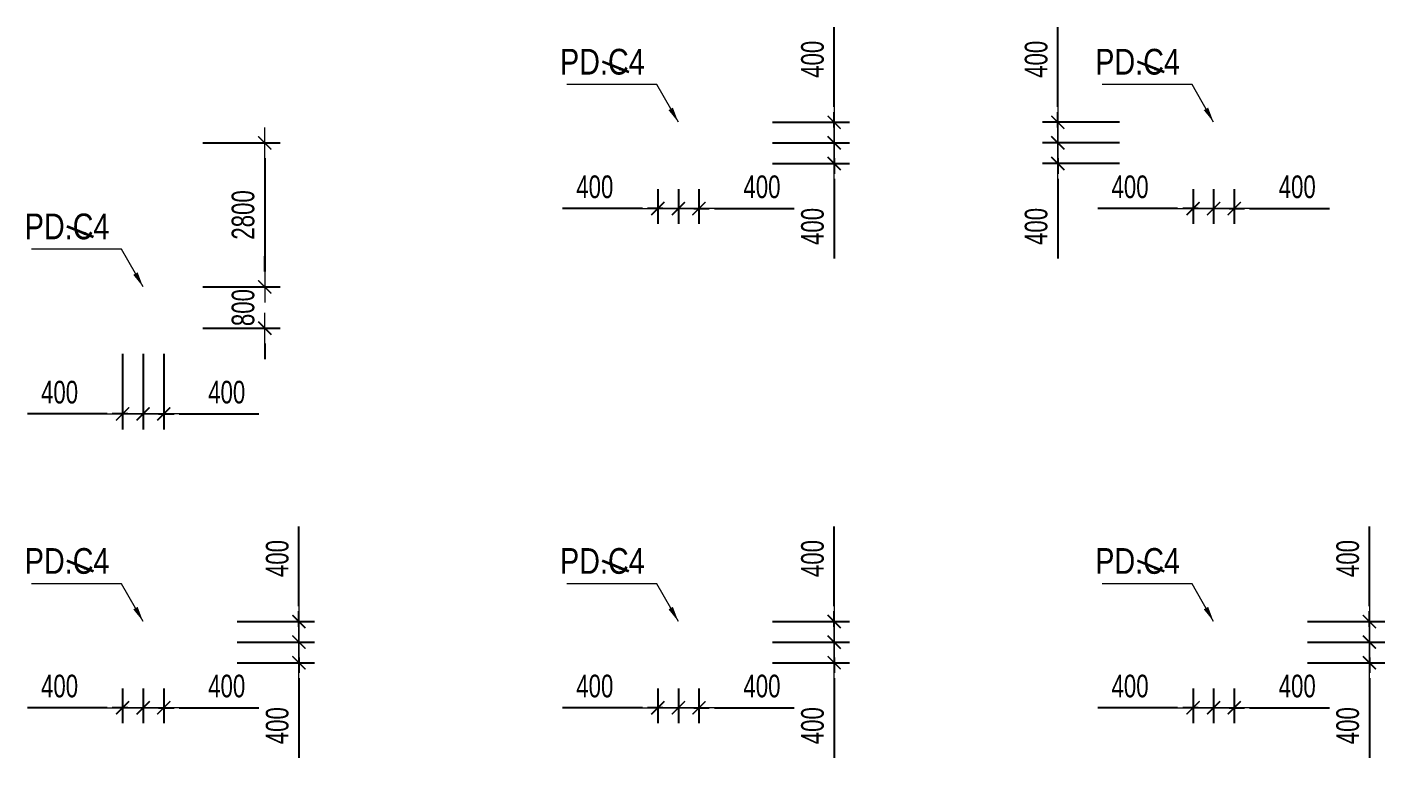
# Model space of a CAD drawing. Header units: millimetres. Extents: x -259680 to 699608, y -1281 to 104748.
# Drawn here: x 158896 to 185277, y 69351 to 83549 of the extents above; entities that cross this region are included whole.
import ezdxf
from ezdxf.enums import TextEntityAlignment as Align

# ---------------------------------------------------------------- set-up
doc = ezdxf.new("R2010")
doc.units = ezdxf.units.MM
doc.layers.get('Defpoints').update_dxf_attribs({"color": 151, "lineweight": 9})
for name, color, linetype, lineweight in [('$0$C1', 20, 'Continuous', 35), ('$1$NDC_S_ANNO', 7, 'Continuous', 20), ('$1$NDC_S_DIM', 1, 'Continuous', 15), ('NDC_S_DIM', 1, 'Continuous', 15)]:
    doc.layers.add(name, color=color, linetype=linetype, lineweight=lineweight)
doc.styles.add('$1$NDC_DIM', font='', dxfattribs={"width": 0.75})
doc.styles.add('$2$ARIAL', font='arial.ttf', dxfattribs={"width": 0.8})
doc.styles.add('NDC_DIM', font='', dxfattribs={"width": 0.75})
doc.styles.get('$1$NDC_DIM').set_extended_font_data('Dotum')
doc.styles.get('NDC_DIM').set_extended_font_data('Dotum')
doc.dimstyles.new('$0$NDC_dim_150', dxfattribs={"dimscale": 150, "dimtxt": 2.2, "dimasz": 1.5, "dimexe": 1.5, "dimexo": 2.5, "dimgap": 1, "dimtad": 1, "dimdec": 0, "dimzin": 0, "dimdsep": 46, "dimtxsty": '$1$NDC_DIM', "dimblk": '$1$DIMMARK', "dimcen": 0.09, "dimdle": 1.2, "dimclrd": 1, "dimclre": 1, "dimclrt": 3, "dimadec": 0, "dimazin": 0, "dimtfac": 1, "dimtdec": 0, "dimtix": 1, "dimtofl": 0, "dimtmove": 0, "dimatfit": 3, "dimfxl": 0, "dimtolj": 1, "dimtzin": 0, "dimarcsym": 0})
doc.dimstyles.new('$1$NDC_dim_iso', dxfattribs={"dimtxt": 2.2, "dimasz": 1, "dimexe": 1.5, "dimexo": 2.5, "dimgap": 1, "dimtad": 1, "dimdec": 0, "dimzin": 0, "dimdsep": 46, "dimtxsty": '$1$NDC_DIM', "dimblk": '$1$DIMMARK', "dimcen": 0.09, "dimdle": 1.2, "dimclrd": 1, "dimclre": 1, "dimclrt": 3, "dimadec": 0, "dimazin": 0, "dimtfac": 1, "dimtdec": 0, "dimtix": 1, "dimtofl": 0, "dimtmove": 0, "dimatfit": 3, "dimfxl": 0, "dimtolj": 1, "dimtzin": 0, "dimarcsym": 0})
doc.dimstyles.new('NDC_dim_200', dxfattribs={"dimscale": 200, "dimtxt": 2.2, "dimasz": 1.5, "dimexe": 1.5, "dimexo": 2.5, "dimgap": 1, "dimtad": 1, "dimdec": 0, "dimzin": 0, "dimdsep": 46, "dimtxsty": 'NDC_DIM', "dimblk": 'DIMMARK', "dimcen": 0.09, "dimdle": 1.2, "dimclrd": 1, "dimclre": 1, "dimclrt": 3, "dimadec": 0, "dimazin": 0, "dimtfac": 1, "dimtdec": 0, "dimtix": 1, "dimtofl": 0, "dimtmove": 0, "dimatfit": 3, "dimfxl": 0, "dimtolj": 1, "dimtzin": 0, "dimarcsym": 0})

# ---------------------------------------------------------------- blocks, each defined once
blk = doc.blocks.new('$1$DIMMARK')
at = {"layer": '$1$NDC_S_DIM', "color": 1}
blk.add_line((-1.5, 0), (1, 0), dxfattribs=at)
at = {"layer": '$1$NDC_S_DIM', "color": 2, "const_width": 0.1}
blk.add_lwpolyline([(-0.424, -0.424), (0.424, 0.424)], dxfattribs=at)
blk = doc.blocks.new('DIMMARK')
at = {"layer": 'NDC_S_DIM', "color": 1}
blk.add_line((-1.5, 0), (1, 0), dxfattribs=at)
at = {"layer": 'NDC_S_DIM', "color": 2, "const_width": 0.1}
blk.add_lwpolyline([(-0.424, -0.424), (0.424, 0.424)], dxfattribs=at)
blk = doc.blocks.new('*D1048')
at = {"layer": 'Defpoints', "color": 0, "ltscale": 100, "transparency": 16777216}
for p in [(161150, 71200), (161550, 71200), (161550, 70324)]:
    blk.add_point(p, dxfattribs=at)
at = {"layer": 'NDC_S_DIM', "color": 1, "lineweight": -2, "ltscale": 100, "transparency": 16777216}
for p, q in [((161150, 70700), (161150, 70024)), ((161550, 70700), (161550, 70024)), ((160850, 70324), (160550, 70324)), ((161850, 70324), (163399, 70324))]:
    blk.add_line(p, q, dxfattribs=at)
at = {"layer": 'NDC_S_DIM', "color": 1, "lineweight": -2, "ltscale": 100, "transparency": 16777216, "xscale": 300, "yscale": 300, "zscale": 300}
blk.add_blockref('DIMMARK', (161150, 70324), dxfattribs=at)
at = {"layer": 'NDC_S_DIM', "color": 1, "lineweight": -2, "ltscale": 100, "transparency": 16777216, "xscale": 300, "yscale": 300, "zscale": 300, "rotation": 180}
blk.add_blockref('DIMMARK', (161550, 70324), dxfattribs=at)
at = {"layer": 'NDC_S_DIM', "color": 3, "ltscale": 100, "transparency": 16777216, "insert": (162774, 70744), "char_height": 440, "attachment_point": 5, "style": 'NDC_DIM'}
blk.add_mtext('\\A1;400', dxfattribs=at)
blk = doc.blocks.new('*D1049')
at = {"layer": 'Defpoints', "color": 0, "ltscale": 100, "transparency": 16777216}
for p in [(160750, 71200), (161150, 71200), (161150, 70324)]:
    blk.add_point(p, dxfattribs=at)
at = {"layer": 'NDC_S_DIM', "color": 1, "lineweight": -2, "ltscale": 100, "transparency": 16777216}
for p, q in [((160750, 70700), (160750, 70024)), ((161150, 70700), (161150, 70024)), ((160450, 70324), (158901, 70324)), ((161450, 70324), (161750, 70324))]:
    blk.add_line(p, q, dxfattribs=at)
at = {"layer": 'NDC_S_DIM', "color": 1, "lineweight": -2, "ltscale": 100, "transparency": 16777216, "xscale": 300, "yscale": 300, "zscale": 300}
blk.add_blockref('DIMMARK', (160750, 70324), dxfattribs=at)
at = {"layer": 'NDC_S_DIM', "color": 1, "lineweight": -2, "ltscale": 100, "transparency": 16777216, "xscale": 300, "yscale": 300, "zscale": 300, "rotation": 180}
blk.add_blockref('DIMMARK', (161150, 70324), dxfattribs=at)
at = {"layer": 'NDC_S_DIM', "color": 3, "ltscale": 100, "transparency": 16777216, "insert": (159526, 70744), "char_height": 440, "attachment_point": 5, "style": 'NDC_DIM'}
blk.add_mtext('\\A1;400', dxfattribs=at)
blk = doc.blocks.new('*D1050')
at = {"layer": 'Defpoints', "color": 0, "ltscale": 100, "transparency": 16777216}
for p in [(161550, 72000), (164177, 72000), (161550, 71600)]:
    blk.add_point(p, dxfattribs=at)
at = {"layer": 'NDC_S_DIM', "color": 1, "lineweight": -2, "ltscale": 100, "transparency": 16777216}
for p, q in [((164177, 72300), (164177, 73849)), ((162977, 72000), (164477, 72000)), ((162977, 71600), (164477, 71600)), ((164177, 71300), (164177, 71000))]:
    blk.add_line(p, q, dxfattribs=at)
at = {"layer": 'NDC_S_DIM', "color": 1, "lineweight": -2, "ltscale": 100, "transparency": 16777216, "xscale": 300, "yscale": 300, "zscale": 300}
for p, rotation in [((164177, 72000), 270), ((164177, 71600), 90)]:
    blk.add_blockref('DIMMARK', p, dxfattribs=dict(at, rotation=rotation))
at = {"layer": 'NDC_S_DIM', "color": 3, "ltscale": 100, "transparency": 16777216, "insert": (163757, 73224), "char_height": 440, "attachment_point": 5, "rotation": 90, "style": 'NDC_DIM'}
blk.add_mtext('\\A1;400', dxfattribs=at)
blk = doc.blocks.new('*D1051')
at = {"layer": 'Defpoints', "color": 0, "ltscale": 100, "transparency": 16777216}
for p in [(161550, 71600), (164177, 71600), (161550, 71200)]:
    blk.add_point(p, dxfattribs=at)
at = {"layer": 'NDC_S_DIM', "color": 1, "lineweight": -2, "ltscale": 100, "transparency": 16777216}
for p, q in [((164177, 71900), (164177, 72200)), ((162977, 71600), (164477, 71600)), ((162977, 71200), (164477, 71200)), ((164177, 70900), (164177, 69351))]:
    blk.add_line(p, q, dxfattribs=at)
at = {"layer": 'NDC_S_DIM', "color": 1, "lineweight": -2, "ltscale": 100, "transparency": 16777216, "xscale": 300, "yscale": 300, "zscale": 300}
for p, rotation in [((164177, 71600), 270), ((164177, 71200), 90)]:
    blk.add_blockref('DIMMARK', p, dxfattribs=dict(at, rotation=rotation))
at = {"layer": 'NDC_S_DIM', "color": 3, "ltscale": 100, "transparency": 16777216, "insert": (163757, 69976), "char_height": 440, "attachment_point": 5, "rotation": 90, "style": 'NDC_DIM'}
blk.add_mtext('\\A1;400', dxfattribs=at)
blk = doc.blocks.new('*D1052')
at = {"layer": 'Defpoints', "color": 0, "ltscale": 100, "transparency": 16777216}
for p in [(171550, 71200), (171950, 71200), (171950, 70324)]:
    blk.add_point(p, dxfattribs=at)
at = {"layer": 'NDC_S_DIM', "color": 1, "lineweight": -2, "ltscale": 100, "transparency": 16777216}
for p, q in [((171550, 70700), (171550, 70024)), ((171950, 70700), (171950, 70024)), ((171250, 70324), (170950, 70324)), ((172250, 70324), (173799, 70324))]:
    blk.add_line(p, q, dxfattribs=at)
at = {"layer": 'NDC_S_DIM', "color": 1, "lineweight": -2, "ltscale": 100, "transparency": 16777216, "xscale": 300, "yscale": 300, "zscale": 300}
blk.add_blockref('DIMMARK', (171550, 70324), dxfattribs=at)
at = {"layer": 'NDC_S_DIM', "color": 1, "lineweight": -2, "ltscale": 100, "transparency": 16777216, "xscale": 300, "yscale": 300, "zscale": 300, "rotation": 180}
blk.add_blockref('DIMMARK', (171950, 70324), dxfattribs=at)
at = {"layer": 'NDC_S_DIM', "color": 3, "ltscale": 100, "transparency": 16777216, "insert": (173174, 70744), "char_height": 440, "attachment_point": 5, "style": 'NDC_DIM'}
blk.add_mtext('\\A1;400', dxfattribs=at)
blk = doc.blocks.new('*D1053')
at = {"layer": 'Defpoints', "color": 0, "ltscale": 100, "transparency": 16777216}
for p in [(171150, 71200), (171550, 71200), (171550, 70324)]:
    blk.add_point(p, dxfattribs=at)
at = {"layer": 'NDC_S_DIM', "color": 1, "lineweight": -2, "ltscale": 100, "transparency": 16777216}
for p, q in [((171150, 70700), (171150, 70024)), ((171550, 70700), (171550, 70024)), ((170850, 70324), (169301, 70324)), ((171850, 70324), (172150, 70324))]:
    blk.add_line(p, q, dxfattribs=at)
at = {"layer": 'NDC_S_DIM', "color": 1, "lineweight": -2, "ltscale": 100, "transparency": 16777216, "xscale": 300, "yscale": 300, "zscale": 300}
blk.add_blockref('DIMMARK', (171150, 70324), dxfattribs=at)
at = {"layer": 'NDC_S_DIM', "color": 1, "lineweight": -2, "ltscale": 100, "transparency": 16777216, "xscale": 300, "yscale": 300, "zscale": 300, "rotation": 180}
blk.add_blockref('DIMMARK', (171550, 70324), dxfattribs=at)
at = {"layer": 'NDC_S_DIM', "color": 3, "ltscale": 100, "transparency": 16777216, "insert": (169926, 70744), "char_height": 440, "attachment_point": 5, "style": 'NDC_DIM'}
blk.add_mtext('\\A1;400', dxfattribs=at)
blk = doc.blocks.new('*D1054')
at = {"layer": 'Defpoints', "color": 0, "ltscale": 100, "transparency": 16777216}
for p in [(171950, 72000), (174577, 72000), (171950, 71600)]:
    blk.add_point(p, dxfattribs=at)
at = {"layer": 'NDC_S_DIM', "color": 1, "lineweight": -2, "ltscale": 100, "transparency": 16777216}
for p, q in [((174577, 72300), (174577, 73849)), ((173377, 72000), (174877, 72000)), ((173377, 71600), (174877, 71600)), ((174577, 71300), (174577, 71000))]:
    blk.add_line(p, q, dxfattribs=at)
at = {"layer": 'NDC_S_DIM', "color": 1, "lineweight": -2, "ltscale": 100, "transparency": 16777216, "xscale": 300, "yscale": 300, "zscale": 300}
for p, rotation in [((174577, 72000), 270), ((174577, 71600), 90)]:
    blk.add_blockref('DIMMARK', p, dxfattribs=dict(at, rotation=rotation))
at = {"layer": 'NDC_S_DIM', "color": 3, "ltscale": 100, "transparency": 16777216, "insert": (174157, 73224), "char_height": 440, "attachment_point": 5, "rotation": 90, "style": 'NDC_DIM'}
blk.add_mtext('\\A1;400', dxfattribs=at)
blk = doc.blocks.new('*D1055')
at = {"layer": 'Defpoints', "color": 0, "ltscale": 100, "transparency": 16777216}
for p in [(171950, 71600), (174577, 71600), (171950, 71200)]:
    blk.add_point(p, dxfattribs=at)
at = {"layer": 'NDC_S_DIM', "color": 1, "lineweight": -2, "ltscale": 100, "transparency": 16777216}
for p, q in [((174577, 71900), (174577, 72200)), ((173377, 71600), (174877, 71600)), ((173377, 71200), (174877, 71200)), ((174577, 70900), (174577, 69351))]:
    blk.add_line(p, q, dxfattribs=at)
at = {"layer": 'NDC_S_DIM', "color": 1, "lineweight": -2, "ltscale": 100, "transparency": 16777216, "xscale": 300, "yscale": 300, "zscale": 300}
for p, rotation in [((174577, 71600), 270), ((174577, 71200), 90)]:
    blk.add_blockref('DIMMARK', p, dxfattribs=dict(at, rotation=rotation))
at = {"layer": 'NDC_S_DIM', "color": 3, "ltscale": 100, "transparency": 16777216, "insert": (174157, 69976), "char_height": 440, "attachment_point": 5, "rotation": 90, "style": 'NDC_DIM'}
blk.add_mtext('\\A1;400', dxfattribs=at)
blk = doc.blocks.new('*D1056')
at = {"layer": 'Defpoints', "color": 0, "ltscale": 100, "transparency": 16777216}
for p in [(181950, 71200), (182350, 71200), (182350, 70324)]:
    blk.add_point(p, dxfattribs=at)
at = {"layer": 'NDC_S_DIM', "color": 1, "lineweight": -2, "ltscale": 100, "transparency": 16777216}
for p, q in [((181950, 70700), (181950, 70024)), ((182350, 70700), (182350, 70024)), ((181650, 70324), (181350, 70324)), ((182650, 70324), (184199, 70324))]:
    blk.add_line(p, q, dxfattribs=at)
at = {"layer": 'NDC_S_DIM', "color": 1, "lineweight": -2, "ltscale": 100, "transparency": 16777216, "xscale": 300, "yscale": 300, "zscale": 300}
blk.add_blockref('DIMMARK', (181950, 70324), dxfattribs=at)
at = {"layer": 'NDC_S_DIM', "color": 1, "lineweight": -2, "ltscale": 100, "transparency": 16777216, "xscale": 300, "yscale": 300, "zscale": 300, "rotation": 180}
blk.add_blockref('DIMMARK', (182350, 70324), dxfattribs=at)
at = {"layer": 'NDC_S_DIM', "color": 3, "ltscale": 100, "transparency": 16777216, "insert": (183574, 70744), "char_height": 440, "attachment_point": 5, "style": 'NDC_DIM'}
blk.add_mtext('\\A1;400', dxfattribs=at)
blk = doc.blocks.new('*D1057')
at = {"layer": 'Defpoints', "color": 0, "ltscale": 100, "transparency": 16777216}
for p in [(181550, 71200), (181950, 71200), (181950, 70324)]:
    blk.add_point(p, dxfattribs=at)
at = {"layer": 'NDC_S_DIM', "color": 1, "lineweight": -2, "ltscale": 100, "transparency": 16777216}
for p, q in [((181550, 70700), (181550, 70024)), ((181950, 70700), (181950, 70024)), ((181250, 70324), (179701, 70324)), ((182250, 70324), (182550, 70324))]:
    blk.add_line(p, q, dxfattribs=at)
at = {"layer": 'NDC_S_DIM', "color": 1, "lineweight": -2, "ltscale": 100, "transparency": 16777216, "xscale": 300, "yscale": 300, "zscale": 300}
blk.add_blockref('DIMMARK', (181550, 70324), dxfattribs=at)
at = {"layer": 'NDC_S_DIM', "color": 1, "lineweight": -2, "ltscale": 100, "transparency": 16777216, "xscale": 300, "yscale": 300, "zscale": 300, "rotation": 180}
blk.add_blockref('DIMMARK', (181950, 70324), dxfattribs=at)
at = {"layer": 'NDC_S_DIM', "color": 3, "ltscale": 100, "transparency": 16777216, "insert": (180326, 70744), "char_height": 440, "attachment_point": 5, "style": 'NDC_DIM'}
blk.add_mtext('\\A1;400', dxfattribs=at)
blk = doc.blocks.new('*D1058')
at = {"layer": 'Defpoints', "color": 0, "ltscale": 100, "transparency": 16777216}
for p in [(182350, 72000), (184977, 72000), (182350, 71600)]:
    blk.add_point(p, dxfattribs=at)
at = {"layer": 'NDC_S_DIM', "color": 1, "lineweight": -2, "ltscale": 100, "transparency": 16777216}
for p, q in [((184977, 72300), (184977, 73849)), ((183777, 72000), (185277, 72000)), ((183777, 71600), (185277, 71600)), ((184977, 71300), (184977, 71000))]:
    blk.add_line(p, q, dxfattribs=at)
at = {"layer": 'NDC_S_DIM', "color": 1, "lineweight": -2, "ltscale": 100, "transparency": 16777216, "xscale": 300, "yscale": 300, "zscale": 300}
for p, rotation in [((184977, 72000), 270), ((184977, 71600), 90)]:
    blk.add_blockref('DIMMARK', p, dxfattribs=dict(at, rotation=rotation))
at = {"layer": 'NDC_S_DIM', "color": 3, "ltscale": 100, "transparency": 16777216, "insert": (184557, 73224), "char_height": 440, "attachment_point": 5, "rotation": 90, "style": 'NDC_DIM'}
blk.add_mtext('\\A1;400', dxfattribs=at)
blk = doc.blocks.new('*D1059')
at = {"layer": 'Defpoints', "color": 0, "ltscale": 100, "transparency": 16777216}
for p in [(182350, 71600), (184977, 71600), (182350, 71200)]:
    blk.add_point(p, dxfattribs=at)
at = {"layer": 'NDC_S_DIM', "color": 1, "lineweight": -2, "ltscale": 100, "transparency": 16777216}
for p, q in [((184977, 71900), (184977, 72200)), ((183777, 71600), (185277, 71600)), ((183777, 71200), (185277, 71200)), ((184977, 70900), (184977, 69351))]:
    blk.add_line(p, q, dxfattribs=at)
at = {"layer": 'NDC_S_DIM', "color": 1, "lineweight": -2, "ltscale": 100, "transparency": 16777216, "xscale": 300, "yscale": 300, "zscale": 300}
for p, rotation in [((184977, 71600), 270), ((184977, 71200), 90)]:
    blk.add_blockref('DIMMARK', p, dxfattribs=dict(at, rotation=rotation))
at = {"layer": 'NDC_S_DIM', "color": 3, "ltscale": 100, "transparency": 16777216, "insert": (184557, 69976), "char_height": 440, "attachment_point": 5, "rotation": 90, "style": 'NDC_DIM'}
blk.add_mtext('\\A1;400', dxfattribs=at)
blk = doc.blocks.new('*D1064')
at = {"layer": 'Defpoints', "color": 0, "ltscale": 100, "transparency": 16777216}
for p in [(181950, 80900), (182350, 80900), (182350, 80024)]:
    blk.add_point(p, dxfattribs=at)
at = {"layer": 'NDC_S_DIM', "color": 1, "lineweight": -2, "ltscale": 100, "transparency": 16777216}
for p, q in [((181950, 80400), (181950, 79724)), ((182350, 80400), (182350, 79724)), ((181650, 80024), (181350, 80024)), ((182650, 80024), (184199, 80024))]:
    blk.add_line(p, q, dxfattribs=at)
at = {"layer": 'NDC_S_DIM', "color": 1, "lineweight": -2, "ltscale": 100, "transparency": 16777216, "xscale": 300, "yscale": 300, "zscale": 300}
blk.add_blockref('DIMMARK', (181950, 80024), dxfattribs=at)
at = {"layer": 'NDC_S_DIM', "color": 1, "lineweight": -2, "ltscale": 100, "transparency": 16777216, "xscale": 300, "yscale": 300, "zscale": 300, "rotation": 180}
blk.add_blockref('DIMMARK', (182350, 80024), dxfattribs=at)
at = {"layer": 'NDC_S_DIM', "color": 3, "ltscale": 100, "transparency": 16777216, "insert": (183574, 80444), "char_height": 440, "attachment_point": 5, "style": 'NDC_DIM'}
blk.add_mtext('\\A1;400', dxfattribs=at)
blk = doc.blocks.new('*D1065')
at = {"layer": 'Defpoints', "color": 0, "ltscale": 100, "transparency": 16777216}
for p in [(181550, 80900), (181950, 80900), (181950, 80024)]:
    blk.add_point(p, dxfattribs=at)
at = {"layer": 'NDC_S_DIM', "color": 1, "lineweight": -2, "ltscale": 100, "transparency": 16777216}
for p, q in [((181550, 80400), (181550, 79724)), ((181950, 80400), (181950, 79724)), ((181250, 80024), (179701, 80024)), ((182250, 80024), (182550, 80024))]:
    blk.add_line(p, q, dxfattribs=at)
at = {"layer": 'NDC_S_DIM', "color": 1, "lineweight": -2, "ltscale": 100, "transparency": 16777216, "xscale": 300, "yscale": 300, "zscale": 300}
blk.add_blockref('DIMMARK', (181550, 80024), dxfattribs=at)
at = {"layer": 'NDC_S_DIM', "color": 1, "lineweight": -2, "ltscale": 100, "transparency": 16777216, "xscale": 300, "yscale": 300, "zscale": 300, "rotation": 180}
blk.add_blockref('DIMMARK', (181950, 80024), dxfattribs=at)
at = {"layer": 'NDC_S_DIM', "color": 3, "ltscale": 100, "transparency": 16777216, "insert": (180326, 80444), "char_height": 440, "attachment_point": 5, "style": 'NDC_DIM'}
blk.add_mtext('\\A1;400', dxfattribs=at)
blk = doc.blocks.new('*D1066')
at = {"layer": 'Defpoints', "color": 0, "ltscale": 100, "transparency": 16777216}
for p in [(178923, 81700), (181550, 81700), (181550, 81300)]:
    blk.add_point(p, dxfattribs=at)
at = {"layer": 'NDC_S_DIM', "color": 1, "lineweight": -2, "ltscale": 100, "transparency": 16777216}
for p, q in [((178923, 82000), (178923, 83549)), ((180123, 81700), (178623, 81700)), ((180123, 81300), (178623, 81300)), ((178923, 81000), (178923, 80700))]:
    blk.add_line(p, q, dxfattribs=at)
at = {"layer": 'NDC_S_DIM', "color": 1, "lineweight": -2, "ltscale": 100, "transparency": 16777216, "xscale": 300, "yscale": 300, "zscale": 300}
for p, rotation in [((178923, 81700), 270), ((178923, 81300), 90)]:
    blk.add_blockref('DIMMARK', p, dxfattribs=dict(at, rotation=rotation))
at = {"layer": 'NDC_S_DIM', "color": 3, "ltscale": 100, "transparency": 16777216, "insert": (178503, 82924), "char_height": 440, "attachment_point": 5, "rotation": 90, "style": 'NDC_DIM'}
blk.add_mtext('\\A1;400', dxfattribs=at)
blk = doc.blocks.new('*D1067')
at = {"layer": 'Defpoints', "color": 0, "ltscale": 100, "transparency": 16777216}
for p in [(178923, 81300), (181550, 81300), (181550, 80900)]:
    blk.add_point(p, dxfattribs=at)
at = {"layer": 'NDC_S_DIM', "color": 1, "lineweight": -2, "ltscale": 100, "transparency": 16777216}
for p, q in [((178923, 81600), (178923, 81900)), ((180123, 81300), (178623, 81300)), ((180123, 80900), (178623, 80900)), ((178923, 80600), (178923, 79051))]:
    blk.add_line(p, q, dxfattribs=at)
at = {"layer": 'NDC_S_DIM', "color": 1, "lineweight": -2, "ltscale": 100, "transparency": 16777216, "xscale": 300, "yscale": 300, "zscale": 300}
for p, rotation in [((178923, 81300), 270), ((178923, 80900), 90)]:
    blk.add_blockref('DIMMARK', p, dxfattribs=dict(at, rotation=rotation))
at = {"layer": 'NDC_S_DIM', "color": 3, "ltscale": 100, "transparency": 16777216, "insert": (178503, 79676), "char_height": 440, "attachment_point": 5, "rotation": 90, "style": 'NDC_DIM'}
blk.add_mtext('\\A1;400', dxfattribs=at)
blk = doc.blocks.new('*D1068')
at = {"layer": 'Defpoints', "color": 0, "ltscale": 100, "transparency": 16777216}
for p in [(171550, 80900), (171950, 80900), (171950, 80024)]:
    blk.add_point(p, dxfattribs=at)
at = {"layer": 'NDC_S_DIM', "color": 1, "lineweight": -2, "ltscale": 100, "transparency": 16777216}
for p, q in [((171550, 80400), (171550, 79724)), ((171950, 80400), (171950, 79724)), ((171250, 80024), (170950, 80024)), ((172250, 80024), (173799, 80024))]:
    blk.add_line(p, q, dxfattribs=at)
at = {"layer": 'NDC_S_DIM', "color": 1, "lineweight": -2, "ltscale": 100, "transparency": 16777216, "xscale": 300, "yscale": 300, "zscale": 300}
blk.add_blockref('DIMMARK', (171550, 80024), dxfattribs=at)
at = {"layer": 'NDC_S_DIM', "color": 1, "lineweight": -2, "ltscale": 100, "transparency": 16777216, "xscale": 300, "yscale": 300, "zscale": 300, "rotation": 180}
blk.add_blockref('DIMMARK', (171950, 80024), dxfattribs=at)
at = {"layer": 'NDC_S_DIM', "color": 3, "ltscale": 100, "transparency": 16777216, "insert": (173174, 80444), "char_height": 440, "attachment_point": 5, "style": 'NDC_DIM'}
blk.add_mtext('\\A1;400', dxfattribs=at)
blk = doc.blocks.new('*D1069')
at = {"layer": 'Defpoints', "color": 0, "ltscale": 100, "transparency": 16777216}
for p in [(171150, 80900), (171550, 80900), (171550, 80024)]:
    blk.add_point(p, dxfattribs=at)
at = {"layer": 'NDC_S_DIM', "color": 1, "lineweight": -2, "ltscale": 100, "transparency": 16777216}
for p, q in [((171150, 80400), (171150, 79724)), ((171550, 80400), (171550, 79724)), ((170850, 80024), (169301, 80024)), ((171850, 80024), (172150, 80024))]:
    blk.add_line(p, q, dxfattribs=at)
at = {"layer": 'NDC_S_DIM', "color": 1, "lineweight": -2, "ltscale": 100, "transparency": 16777216, "xscale": 300, "yscale": 300, "zscale": 300}
blk.add_blockref('DIMMARK', (171150, 80024), dxfattribs=at)
at = {"layer": 'NDC_S_DIM', "color": 1, "lineweight": -2, "ltscale": 100, "transparency": 16777216, "xscale": 300, "yscale": 300, "zscale": 300, "rotation": 180}
blk.add_blockref('DIMMARK', (171550, 80024), dxfattribs=at)
at = {"layer": 'NDC_S_DIM', "color": 3, "ltscale": 100, "transparency": 16777216, "insert": (169926, 80444), "char_height": 440, "attachment_point": 5, "style": 'NDC_DIM'}
blk.add_mtext('\\A1;400', dxfattribs=at)
blk = doc.blocks.new('*D1070')
at = {"layer": 'Defpoints', "color": 0, "ltscale": 100, "transparency": 16777216}
for p in [(171950, 81700), (174577, 81700), (171950, 81300)]:
    blk.add_point(p, dxfattribs=at)
at = {"layer": 'NDC_S_DIM', "color": 1, "lineweight": -2, "ltscale": 100, "transparency": 16777216}
for p, q in [((174577, 82000), (174577, 83549)), ((173377, 81700), (174877, 81700)), ((173377, 81300), (174877, 81300)), ((174577, 81000), (174577, 80700))]:
    blk.add_line(p, q, dxfattribs=at)
at = {"layer": 'NDC_S_DIM', "color": 1, "lineweight": -2, "ltscale": 100, "transparency": 16777216, "xscale": 300, "yscale": 300, "zscale": 300}
for p, rotation in [((174577, 81700), 270), ((174577, 81300), 90)]:
    blk.add_blockref('DIMMARK', p, dxfattribs=dict(at, rotation=rotation))
at = {"layer": 'NDC_S_DIM', "color": 3, "ltscale": 100, "transparency": 16777216, "insert": (174157, 82924), "char_height": 440, "attachment_point": 5, "rotation": 90, "style": 'NDC_DIM'}
blk.add_mtext('\\A1;400', dxfattribs=at)
blk = doc.blocks.new('*D1071')
at = {"layer": 'Defpoints', "color": 0, "ltscale": 100, "transparency": 16777216}
for p in [(171950, 81300), (174577, 81300), (171950, 80900)]:
    blk.add_point(p, dxfattribs=at)
at = {"layer": 'NDC_S_DIM', "color": 1, "lineweight": -2, "ltscale": 100, "transparency": 16777216}
for p, q in [((174577, 81600), (174577, 81900)), ((173377, 81300), (174877, 81300)), ((173377, 80900), (174877, 80900)), ((174577, 80600), (174577, 79051))]:
    blk.add_line(p, q, dxfattribs=at)
at = {"layer": 'NDC_S_DIM', "color": 1, "lineweight": -2, "ltscale": 100, "transparency": 16777216, "xscale": 300, "yscale": 300, "zscale": 300}
for p, rotation in [((174577, 81300), 270), ((174577, 80900), 90)]:
    blk.add_blockref('DIMMARK', p, dxfattribs=dict(at, rotation=rotation))
at = {"layer": 'NDC_S_DIM', "color": 3, "ltscale": 100, "transparency": 16777216, "insert": (174157, 79676), "char_height": 440, "attachment_point": 5, "rotation": 90, "style": 'NDC_DIM'}
blk.add_mtext('\\A1;400', dxfattribs=at)
blk = doc.blocks.new('*D1004')
at = {"layer": 'Defpoints', "color": 0, "ltscale": 100, "transparency": 16777216}
for p in [(161150, 77700), (161550, 77700), (161550, 76034)]:
    blk.add_point(p, dxfattribs=at)
at = {"layer": 'NDC_S_DIM', "color": 1, "lineweight": -2, "ltscale": 100, "transparency": 16777216}
for p, q in [((161150, 77200), (161150, 75734)), ((161550, 77200), (161550, 75734)), ((160850, 76034), (160550, 76034)), ((161850, 76034), (163399, 76034))]:
    blk.add_line(p, q, dxfattribs=at)
at = {"layer": 'NDC_S_DIM', "color": 1, "lineweight": -2, "ltscale": 100, "transparency": 16777216, "xscale": 300, "yscale": 300, "zscale": 300}
blk.add_blockref('DIMMARK', (161150, 76034), dxfattribs=at)
at = {"layer": 'NDC_S_DIM', "color": 1, "lineweight": -2, "ltscale": 100, "transparency": 16777216, "xscale": 300, "yscale": 300, "zscale": 300, "rotation": 180}
blk.add_blockref('DIMMARK', (161550, 76034), dxfattribs=at)
at = {"layer": 'NDC_S_DIM', "color": 3, "ltscale": 100, "transparency": 16777216, "insert": (162774, 76454), "char_height": 440, "attachment_point": 5, "style": 'NDC_DIM'}
blk.add_mtext('\\A1;400', dxfattribs=at)
blk = doc.blocks.new('*D1005')
at = {"layer": 'Defpoints', "color": 0, "ltscale": 100, "transparency": 16777216}
for p in [(160750, 77700), (161150, 77700), (161150, 76034)]:
    blk.add_point(p, dxfattribs=at)
at = {"layer": 'NDC_S_DIM', "color": 1, "lineweight": -2, "ltscale": 100, "transparency": 16777216}
for p, q in [((160750, 77200), (160750, 75734)), ((161150, 77200), (161150, 75734)), ((160450, 76034), (158901, 76034)), ((161450, 76034), (161750, 76034))]:
    blk.add_line(p, q, dxfattribs=at)
at = {"layer": 'NDC_S_DIM', "color": 1, "lineweight": -2, "ltscale": 100, "transparency": 16777216, "xscale": 300, "yscale": 300, "zscale": 300}
blk.add_blockref('DIMMARK', (160750, 76034), dxfattribs=at)
at = {"layer": 'NDC_S_DIM', "color": 1, "lineweight": -2, "ltscale": 100, "transparency": 16777216, "xscale": 300, "yscale": 300, "zscale": 300, "rotation": 180}
blk.add_blockref('DIMMARK', (161150, 76034), dxfattribs=at)
at = {"layer": 'NDC_S_DIM', "color": 3, "ltscale": 100, "transparency": 16777216, "insert": (159526, 76454), "char_height": 440, "attachment_point": 5, "style": 'NDC_DIM'}
blk.add_mtext('\\A1;400', dxfattribs=at)
blk = doc.blocks.new('*D1006')
at = {"layer": 'Defpoints', "color": 0, "ltscale": 100, "transparency": 16777216}
for p in [(161550, 78500), (161550, 77700), (163513, 77700)]:
    blk.add_point(p, dxfattribs=at)
at = {"layer": 'NDC_S_DIM', "color": 1, "lineweight": -2, "ltscale": 100, "transparency": 16777216}
for p, q in [((163513, 78800), (163513, 79100)), ((162313, 78500), (163813, 78500)), ((162313, 77700), (163813, 77700)), ((163513, 77400), (163513, 77100))]:
    blk.add_line(p, q, dxfattribs=at)
at = {"layer": 'NDC_S_DIM', "color": 1, "lineweight": -2, "ltscale": 100, "transparency": 16777216, "xscale": 300, "yscale": 300, "zscale": 300}
for p, rotation in [((163513, 78500), 270), ((163513, 77700), 90)]:
    blk.add_blockref('DIMMARK', p, dxfattribs=dict(at, rotation=rotation))
at = {"layer": 'NDC_S_DIM', "color": 3, "ltscale": 100, "transparency": 16777216, "insert": (163093, 78100), "char_height": 440, "attachment_point": 5, "rotation": 90, "style": 'NDC_DIM'}
blk.add_mtext('\\A1;800', dxfattribs=at)
blk = doc.blocks.new('*D1007')
at = {"layer": 'Defpoints', "color": 0, "ltscale": 100, "transparency": 16777216}
for p in [(161550, 81300), (161550, 78500), (163513, 78500)]:
    blk.add_point(p, dxfattribs=at)
at = {"layer": 'NDC_S_DIM', "color": 1, "lineweight": -2, "ltscale": 100, "transparency": 16777216}
for p, q in [((162313, 81300), (163813, 81300)), ((163513, 81000), (163513, 78800)), ((162313, 78500), (163813, 78500))]:
    blk.add_line(p, q, dxfattribs=at)
at = {"layer": 'NDC_S_DIM', "color": 1, "lineweight": -2, "ltscale": 100, "transparency": 16777216, "xscale": 300, "yscale": 300, "zscale": 300}
for p, rotation in [((163513, 81300), 90), ((163513, 78500), 270)]:
    blk.add_blockref('DIMMARK', p, dxfattribs=dict(at, rotation=rotation))
at = {"layer": 'NDC_S_DIM', "color": 3, "ltscale": 100, "transparency": 16777216, "insert": (163093, 79900), "char_height": 440, "attachment_point": 5, "rotation": 90, "style": 'NDC_DIM'}
blk.add_mtext('\\A1;2800', dxfattribs=at)
blk = doc.blocks.new('*U214')
at = {"layer": '$1$NDC_S_ANNO', "ltscale": 0.8, "style": '$2$ARIAL', "width": 0.8}
blk.add_attdef('TEN', text='', height=2.5, dxfattribs=at).set_placement((-2.58, 1.03), align=Align.MIDDLE_CENTER)
at = {"layer": '$1$NDC_S_ANNO', "ltscale": 0.8, "style": '$2$ARIAL', "width": 0.8, "flags": 1}
blk.add_attdef('CHU_THICH', text='', height=2.5, dxfattribs=at).set_placement((0, 0), align=Align.MIDDLE_CENTER)
at = {"layer": 'Defpoints'}
blk.add_leader([(0, 0), (-2.58, 1.03)], dimstyle='$1$NDC_dim_iso', override={"dimgap": 0.625, "dimtad": 0}, dxfattribs=at)
blk = doc.blocks.new('$0$co t check')
at = {"layer": '$0$C1', "xscale": 200, "yscale": 200, "zscale": 200}
for p in [(168548, 82671), (178948, 82671), (158148, 79471), (158148, 72971), (168548, 72971), (178948, 72971)]:
    blk.add_blockref('*U214', p, dxfattribs=at).add_auto_attribs({'TEN': 'PD.C4'})
at = {"layer": '$0$C1'}
for points in [[(169509, 81700), (169092, 82432), (167343, 82432)], [(179909, 81700), (179492, 82432), (177743, 82432)], [(159109, 78500), (158692, 79232), (156943, 79232)], [(159109, 72000), (158692, 72732), (156943, 72732)], [(169509, 72000), (169092, 72732), (167343, 72732)], [(179909, 72000), (179492, 72732), (177743, 72732)]]:
    blk.add_leader(points, dimstyle='$0$NDC_dim_150', override={"dimasz": 2, "dimgap": 1, "dimtad": 0}, dxfattribs=at)

msp = doc.modelspace()

# ---------------------------------------------------------------- block references
at = {"layer": '$1$NDC_S_DIM'}
msp.add_blockref('$0$co t check', (2040.6, 0), dxfattribs=at)

# ---------------------------------------------------------------- dimensions: what is measured, and where the dimension line sits
at = {"layer": 'NDC_S_DIM', "ltscale": 100}
for base, p1, p2, picture, middle in [((174576.7, 81700), (171950, 81300), (171950, 81700), '*D1070', (174576.7, 82924.3)), ((178923.3, 81700), (181550, 81300), (181550, 81700), '*D1066', (178923.3, 82924.3)), ((174576.7, 81300), (171950, 80900), (171950, 81300), '*D1071', (174576.7, 79675.7)), ((178923.3, 81300), (181550, 80900), (181550, 81300), '*D1067', (178923.3, 79675.7)), ((164176.7, 72000), (161550, 71600), (161550, 72000), '*D1050', (164176.7, 73224.3)), ((174576.7, 72000), (171950, 71600), (171950, 72000), '*D1054', (174576.7, 73224.3)), ((184976.7, 72000), (182350, 71600), (182350, 72000), '*D1058', (184976.7, 73224.3)), ((164176.7, 71600), (161550, 71200), (161550, 71600), '*D1051', (164176.7, 69975.7)), ((174576.7, 71600), (171950, 71200), (171950, 71600), '*D1055', (174576.7, 69975.7)), ((184976.7, 71600), (182350, 71200), (182350, 71600), '*D1059', (184976.7, 69975.7))]:
    dim = msp.add_linear_dim(base=base, p1=p1, p2=p2, angle=90, dimstyle='NDC_dim_200', dxfattribs=at)
    dim.commit()
    dim.dimension.update_dxf_attribs({"geometry": picture, "text_midpoint": middle, "dimtype": 160})
for base, p1, p2, picture, middle in [((163513.3, 78500), (161550, 81300), (161550, 78500), '*D1007', (163093.3, 79900)), ((163513.3, 77700), (161550, 78500), (161550, 77700), '*D1006', (163093.3, 78100))]:
    dim = msp.add_linear_dim(base=base, p1=p1, p2=p2, angle=90, dimstyle='NDC_dim_200', dxfattribs=at)
    dim.commit()
    dim.dimension.update_dxf_attribs({"geometry": picture, "text_midpoint": middle})
for base, p1, p2, picture, middle in [((171550, 80024.4), (171150, 80900), (171550, 80900), '*D1069', (169925.7, 80024.4)), ((171950, 80024.4), (171550, 80900), (171950, 80900), '*D1068', (173174.3, 80024.4)), ((181950, 80024.4), (181550, 80900), (181950, 80900), '*D1065', (180325.7, 80024.4)), ((182350, 80024.4), (181950, 80900), (182350, 80900), '*D1064', (183574.3, 80024.4)), ((161150, 76034.4), (160750, 77700), (161150, 77700), '*D1005', (159525.7, 76034.4)), ((161550, 76034.4), (161150, 77700), (161550, 77700), '*D1004', (162774.3, 76034.4)), ((161150, 70324.4), (160750, 71200), (161150, 71200), '*D1049', (159525.7, 70324.4)), ((161550, 70324.4), (161150, 71200), (161550, 71200), '*D1048', (162774.3, 70324.4)), ((171550, 70324.4), (171150, 71200), (171550, 71200), '*D1053', (169925.7, 70324.4)), ((171950, 70324.4), (171550, 71200), (171950, 71200), '*D1052', (173174.3, 70324.4)), ((181950, 70324.4), (181550, 71200), (181950, 71200), '*D1057', (180325.7, 70324.4)), ((182350, 70324.4), (181950, 71200), (182350, 71200), '*D1056', (183574.3, 70324.4))]:
    dim = msp.add_linear_dim(base=base, p1=p1, p2=p2, dimstyle='NDC_dim_200', dxfattribs=at)
    dim.commit()
    dim.dimension.update_dxf_attribs({"geometry": picture, "text_midpoint": middle, "dimtype": 160})

doc.saveas('drawing.dxf')
